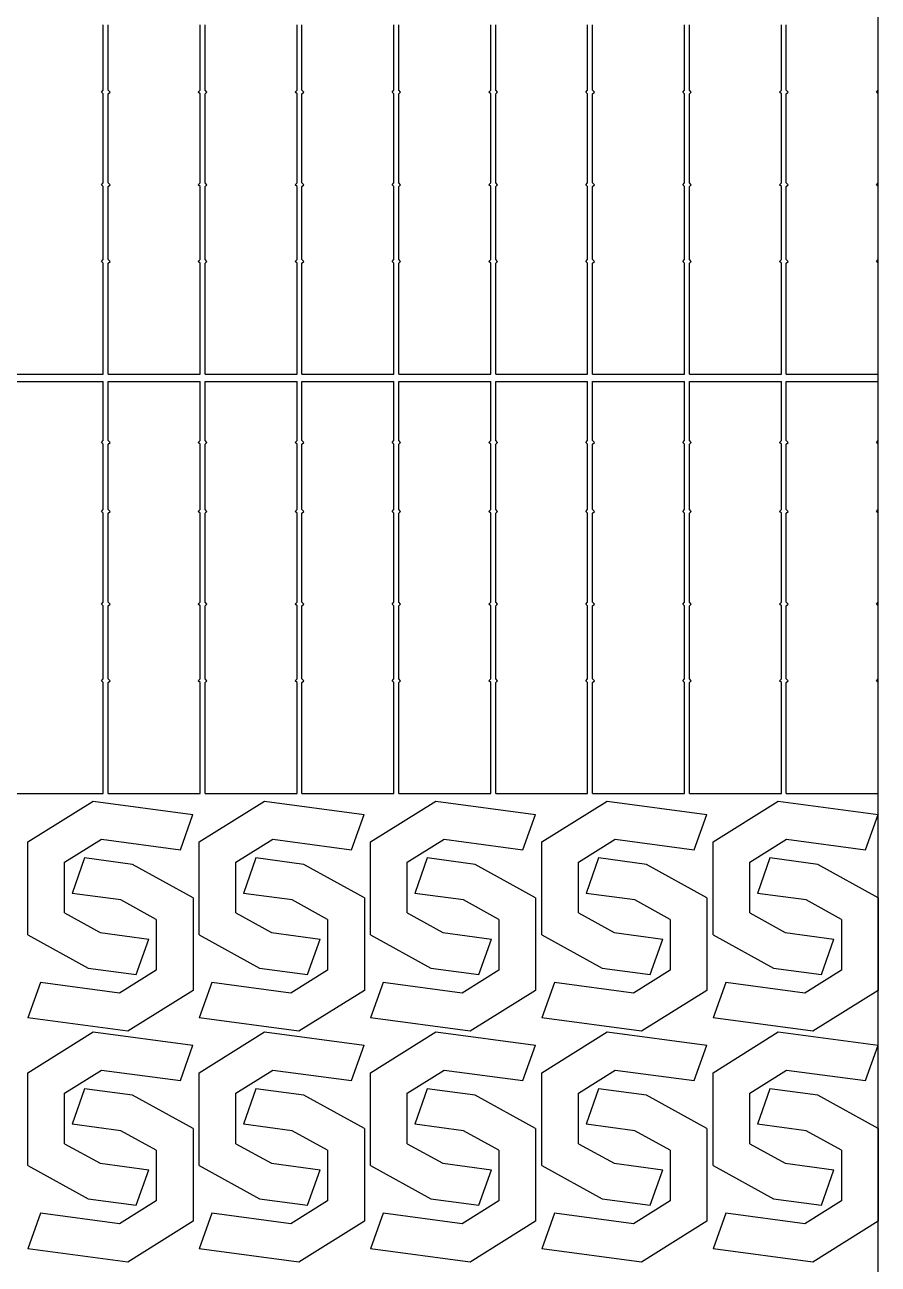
# Model space of a CAD drawing. Header units: millimetres. Extents: x 47861 to 59117, y 10924 to 15324.
# Drawn here: x 58421 to 59117, y 12038 to 13048 of the extents above; entities that cross this region are included whole.
import ezdxf

# ---------------------------------------------------------------- set-up
doc = ezdxf.new("R2010")
doc.units = ezdxf.units.MM

msp = doc.modelspace()

# ---------------------------------------------------------------- linework, layer by layer
at = {"color": 2}
for p, q in [((59117.3, 11009.5), (59117.3, 14809.5)), ((58485.3, 12995.1), (58485.3, 13048.4)), ((58489.3, 12995.1), (58489.3, 13048.4)), ((58564.3, 12995.1), (58564.3, 13048.4)), ((58568.3, 12995.1), (58568.3, 13048.4)), ((58643.3, 12995.1), (58643.3, 13048.4)), ((58647.3, 12995.1), (58647.3, 13048.4)), ((58722.3, 12995.1), (58722.3, 13048.4)), ((58726.3, 12995.1), (58726.3, 13048.4)), ((58801.3, 12995.1), (58801.3, 13048.4)), ((58805.3, 12995.1), (58805.3, 13048.4)), ((58880.3, 12995.1), (58880.3, 13048.4)), ((58884.3, 12995.1), (58884.3, 13048.4)), ((58959.3, 12995.1), (58959.3, 13048.4)), ((58963.3, 12995.1), (58963.3, 13048.4)), ((59038.3, 12995.1), (59038.3, 13048.4)), ((59042.3, 12995.1), (59042.3, 13048.4)), ((59117.3, 12995.1), (59117.3, 13048.4)), ((58483.8, 12993.6), (58485.3, 12995.1)), ((58485.3, 12992.1), (58483.8, 12993.6)), ((58485.3, 12919.5), (58485.3, 12992.1)), ((58490.8, 12993.6), (58489.3, 12995.1)), ((58489.3, 12992.1), (58490.8, 12993.6)), ((58489.3, 12919.5), (58489.3, 12992.1)), ((58562.8, 12993.6), (58564.3, 12995.1)), ((58564.3, 12992.1), (58562.8, 12993.6)), ((58564.3, 12919.5), (58564.3, 12992.1)), ((58569.8, 12993.6), (58568.3, 12995.1)), ((58568.3, 12992.1), (58569.8, 12993.6)), ((58568.3, 12919.5), (58568.3, 12992.1)), ((58641.8, 12993.6), (58643.3, 12995.1)), ((58643.3, 12992.1), (58641.8, 12993.6)), ((58643.3, 12919.5), (58643.3, 12992.1)), ((58648.8, 12993.6), (58647.3, 12995.1)), ((58647.3, 12992.1), (58648.8, 12993.6)), ((58647.3, 12919.5), (58647.3, 12992.1)), ((58720.8, 12993.6), (58722.3, 12995.1)), ((58722.3, 12992.1), (58720.8, 12993.6)), ((58722.3, 12919.5), (58722.3, 12992.1)), ((58727.8, 12993.6), (58726.3, 12995.1)), ((58726.3, 12992.1), (58727.8, 12993.6)), ((58726.3, 12919.5), (58726.3, 12992.1)), ((58799.8, 12993.6), (58801.3, 12995.1)), ((58801.3, 12992.1), (58799.8, 12993.6)), ((58801.3, 12919.5), (58801.3, 12992.1)), ((58806.8, 12993.6), (58805.3, 12995.1)), ((58805.3, 12992.1), (58806.8, 12993.6)), ((58805.3, 12919.5), (58805.3, 12992.1)), ((58878.8, 12993.6), (58880.3, 12995.1)), ((58880.3, 12992.1), (58878.8, 12993.6)), ((58880.3, 12919.5), (58880.3, 12992.1)), ((58885.8, 12993.6), (58884.3, 12995.1)), ((58884.3, 12992.1), (58885.8, 12993.6)), ((58884.3, 12919.5), (58884.3, 12992.1)), ((58957.8, 12993.6), (58959.3, 12995.1)), ((58959.3, 12992.1), (58957.8, 12993.6)), ((58959.3, 12919.5), (58959.3, 12992.1)), ((58964.8, 12993.6), (58963.3, 12995.1)), ((58963.3, 12992.1), (58964.8, 12993.6)), ((58963.3, 12919.5), (58963.3, 12992.1)), ((59036.8, 12993.6), (59038.3, 12995.1)), ((59038.3, 12992.1), (59036.8, 12993.6)), ((59038.3, 12919.5), (59038.3, 12992.1)), ((59043.8, 12993.6), (59042.3, 12995.1)), ((59042.3, 12992.1), (59043.8, 12993.6)), ((59042.3, 12919.5), (59042.3, 12992.1)), ((59115.8, 12993.6), (59117.3, 12995.1)), ((59117.3, 12992.1), (59115.8, 12993.6)), ((59117.3, 12919.5), (59117.3, 12992.1)), ((58483.8, 12918), (58485.3, 12919.5)), ((58485.3, 12916.5), (58483.8, 12918)), ((58490.8, 12918), (58489.3, 12919.5)), ((58489.3, 12916.5), (58490.8, 12918)), ((58562.8, 12918), (58564.3, 12919.5)), ((58564.3, 12916.5), (58562.8, 12918)), ((58569.8, 12918), (58568.3, 12919.5)), ((58568.3, 12916.5), (58569.8, 12918)), ((58641.8, 12918), (58643.3, 12919.5)), ((58643.3, 12916.5), (58641.8, 12918)), ((58648.8, 12918), (58647.3, 12919.5)), ((58647.3, 12916.5), (58648.8, 12918)), ((58720.8, 12918), (58722.3, 12919.5)), ((58722.3, 12916.5), (58720.8, 12918)), ((58727.8, 12918), (58726.3, 12919.5)), ((58726.3, 12916.5), (58727.8, 12918)), ((58799.8, 12918), (58801.3, 12919.5)), ((58801.3, 12916.5), (58799.8, 12918)), ((58806.8, 12918), (58805.3, 12919.5)), ((58805.3, 12916.5), (58806.8, 12918)), ((58878.8, 12918), (58880.3, 12919.5)), ((58880.3, 12916.5), (58878.8, 12918)), ((58885.8, 12918), (58884.3, 12919.5)), ((58884.3, 12916.5), (58885.8, 12918)), ((58957.8, 12918), (58959.3, 12919.5)), ((58959.3, 12916.5), (58957.8, 12918)), ((58964.8, 12918), (58963.3, 12919.5)), ((58963.3, 12916.5), (58964.8, 12918)), ((59036.8, 12918), (59038.3, 12919.5)), ((59038.3, 12916.5), (59036.8, 12918)), ((59043.8, 12918), (59042.3, 12919.5)), ((59042.3, 12916.5), (59043.8, 12918)), ((59115.8, 12918), (59117.3, 12919.5)), ((59117.3, 12916.5), (59115.8, 12918)), ((58485.3, 12857), (58485.3, 12916.5)), ((58489.3, 12857), (58489.3, 12916.5)), ((58564.3, 12857), (58564.3, 12916.5)), ((58568.3, 12857), (58568.3, 12916.5)), ((58643.3, 12857), (58643.3, 12916.5)), ((58647.3, 12857), (58647.3, 12916.5)), ((58722.3, 12857), (58722.3, 12916.5)), ((58726.3, 12857), (58726.3, 12916.5)), ((58801.3, 12857), (58801.3, 12916.5)), ((58805.3, 12857), (58805.3, 12916.5)), ((58880.3, 12857), (58880.3, 12916.5)), ((58884.3, 12857), (58884.3, 12916.5)), ((58959.3, 12857), (58959.3, 12916.5)), ((58963.3, 12857), (58963.3, 12916.5)), ((59038.3, 12857), (59038.3, 12916.5)), ((59042.3, 12857), (59042.3, 12916.5)), ((59117.3, 12857), (59117.3, 12916.5)), ((58483.8, 12855.5), (58485.3, 12857)), ((58490.8, 12855.5), (58489.3, 12857)), ((58562.8, 12855.5), (58564.3, 12857)), ((58569.8, 12855.5), (58568.3, 12857)), ((58641.8, 12855.5), (58643.3, 12857)), ((58648.8, 12855.5), (58647.3, 12857)), ((58720.8, 12855.5), (58722.3, 12857)), ((58727.8, 12855.5), (58726.3, 12857)), ((58799.8, 12855.5), (58801.3, 12857)), ((58806.8, 12855.5), (58805.3, 12857)), ((58878.8, 12855.5), (58880.3, 12857)), ((58885.8, 12855.5), (58884.3, 12857)), ((58957.8, 12855.5), (58959.3, 12857)), ((58964.8, 12855.5), (58963.3, 12857)), ((59036.8, 12855.5), (59038.3, 12857)), ((59043.8, 12855.5), (59042.3, 12857)), ((59115.8, 12855.5), (59117.3, 12857)), ((58485.3, 12854), (58483.8, 12855.5)), ((58485.3, 12763.5), (58485.3, 12854)), ((58489.3, 12854), (58490.8, 12855.5)), ((58489.3, 12763.5), (58489.3, 12854)), ((58564.3, 12854), (58562.8, 12855.5)), ((58564.3, 12763.5), (58564.3, 12854)), ((58568.3, 12854), (58569.8, 12855.5)), ((58568.3, 12763.5), (58568.3, 12854)), ((58643.3, 12854), (58641.8, 12855.5)), ((58643.3, 12763.5), (58643.3, 12854)), ((58647.3, 12854), (58648.8, 12855.5)), ((58647.3, 12763.5), (58647.3, 12854)), ((58722.3, 12854), (58720.8, 12855.5)), ((58722.3, 12763.5), (58722.3, 12854)), ((58726.3, 12854), (58727.8, 12855.5)), ((58726.3, 12763.5), (58726.3, 12854)), ((58801.3, 12854), (58799.8, 12855.5)), ((58801.3, 12763.5), (58801.3, 12854)), ((58805.3, 12854), (58806.8, 12855.5)), ((58805.3, 12763.5), (58805.3, 12854)), ((58880.3, 12854), (58878.8, 12855.5)), ((58880.3, 12763.5), (58880.3, 12854)), ((58884.3, 12854), (58885.8, 12855.5)), ((58884.3, 12763.5), (58884.3, 12854)), ((58959.3, 12854), (58957.8, 12855.5)), ((58959.3, 12763.5), (58959.3, 12854)), ((58963.3, 12854), (58964.8, 12855.5)), ((58963.3, 12763.5), (58963.3, 12854)), ((59038.3, 12854), (59036.8, 12855.5)), ((59038.3, 12763.5), (59038.3, 12854)), ((59042.3, 12854), (59043.8, 12855.5)), ((59042.3, 12763.5), (59042.3, 12854)), ((59117.3, 12854), (59115.8, 12855.5)), ((59117.3, 12763.5), (59117.3, 12854)), ((58410.3, 12763.5), (58485.3, 12763.5)), ((58410.3, 12757.5), (58485.3, 12757.5)), ((58485.3, 12709.4), (58485.3, 12757.5)), ((58489.3, 12763.5), (58564.3, 12763.5)), ((58489.3, 12709.4), (58489.3, 12757.5)), ((58489.3, 12757.5), (58564.3, 12757.5)), ((58564.3, 12709.4), (58564.3, 12757.5)), ((58568.3, 12763.5), (58643.3, 12763.5)), ((58568.3, 12709.4), (58568.3, 12757.5)), ((58568.3, 12757.5), (58643.3, 12757.5)), ((58643.3, 12709.4), (58643.3, 12757.5)), ((58647.3, 12763.5), (58722.3, 12763.5)), ((58647.3, 12709.4), (58647.3, 12757.5)), ((58647.3, 12757.5), (58722.3, 12757.5)), ((58722.3, 12709.4), (58722.3, 12757.5)), ((58726.3, 12763.5), (58801.3, 12763.5)), ((58726.3, 12709.4), (58726.3, 12757.5)), ((58726.3, 12757.5), (58801.3, 12757.5)), ((58801.3, 12709.4), (58801.3, 12757.5)), ((58805.3, 12763.5), (58880.3, 12763.5)), ((58805.3, 12709.4), (58805.3, 12757.5)), ((58805.3, 12757.5), (58880.3, 12757.5)), ((58880.3, 12709.4), (58880.3, 12757.5)), ((58884.3, 12763.5), (58959.3, 12763.5)), ((58884.3, 12709.4), (58884.3, 12757.5)), ((58884.3, 12757.5), (58959.3, 12757.5)), ((58959.3, 12709.4), (58959.3, 12757.5)), ((58963.3, 12763.5), (59038.3, 12763.5)), ((58963.3, 12709.4), (58963.3, 12757.5)), ((58963.3, 12757.5), (59038.3, 12757.5)), ((59038.3, 12709.4), (59038.3, 12757.5)), ((59042.3, 12763.5), (59117.3, 12763.5)), ((59042.3, 12709.4), (59042.3, 12757.5)), ((59042.3, 12757.5), (59117.3, 12757.5)), ((59117.3, 12709.4), (59117.3, 12757.5)), ((58483.8, 12707.9), (58485.3, 12709.4)), ((58485.3, 12706.4), (58483.8, 12707.9)), ((58485.3, 12653.1), (58485.3, 12706.4)), ((58490.8, 12707.9), (58489.3, 12709.4)), ((58489.3, 12706.4), (58490.8, 12707.9)), ((58489.3, 12653.1), (58489.3, 12706.4)), ((58562.8, 12707.9), (58564.3, 12709.4)), ((58564.3, 12706.4), (58562.8, 12707.9)), ((58564.3, 12653.1), (58564.3, 12706.4)), ((58569.8, 12707.9), (58568.3, 12709.4)), ((58568.3, 12706.4), (58569.8, 12707.9)), ((58568.3, 12653.1), (58568.3, 12706.4)), ((58641.8, 12707.9), (58643.3, 12709.4)), ((58643.3, 12706.4), (58641.8, 12707.9)), ((58643.3, 12653.1), (58643.3, 12706.4)), ((58648.8, 12707.9), (58647.3, 12709.4)), ((58647.3, 12706.4), (58648.8, 12707.9)), ((58647.3, 12653.1), (58647.3, 12706.4)), ((58720.8, 12707.9), (58722.3, 12709.4)), ((58722.3, 12706.4), (58720.8, 12707.9)), ((58722.3, 12653.1), (58722.3, 12706.4)), ((58727.8, 12707.9), (58726.3, 12709.4)), ((58726.3, 12706.4), (58727.8, 12707.9)), ((58726.3, 12653.1), (58726.3, 12706.4)), ((58799.8, 12707.9), (58801.3, 12709.4)), ((58801.3, 12706.4), (58799.8, 12707.9)), ((58801.3, 12653.1), (58801.3, 12706.4)), ((58806.8, 12707.9), (58805.3, 12709.4)), ((58805.3, 12706.4), (58806.8, 12707.9)), ((58805.3, 12653.1), (58805.3, 12706.4)), ((58878.8, 12707.9), (58880.3, 12709.4)), ((58880.3, 12706.4), (58878.8, 12707.9)), ((58880.3, 12653.1), (58880.3, 12706.4)), ((58885.8, 12707.9), (58884.3, 12709.4)), ((58884.3, 12706.4), (58885.8, 12707.9)), ((58884.3, 12653.1), (58884.3, 12706.4)), ((58957.8, 12707.9), (58959.3, 12709.4)), ((58959.3, 12706.4), (58957.8, 12707.9)), ((58959.3, 12653.1), (58959.3, 12706.4)), ((58964.8, 12707.9), (58963.3, 12709.4)), ((58963.3, 12706.4), (58964.8, 12707.9)), ((58963.3, 12653.1), (58963.3, 12706.4)), ((59036.8, 12707.9), (59038.3, 12709.4)), ((59038.3, 12706.4), (59036.8, 12707.9)), ((59038.3, 12653.1), (59038.3, 12706.4)), ((59043.8, 12707.9), (59042.3, 12709.4)), ((59042.3, 12706.4), (59043.8, 12707.9)), ((59042.3, 12653.1), (59042.3, 12706.4)), ((59115.8, 12707.9), (59117.3, 12709.4)), ((59117.3, 12706.4), (59115.8, 12707.9)), ((59117.3, 12653.1), (59117.3, 12706.4)), ((58483.8, 12651.6), (58485.3, 12653.1)), ((58485.3, 12650.1), (58483.8, 12651.6)), ((58485.3, 12577.5), (58485.3, 12650.1)), ((58490.8, 12651.6), (58489.3, 12653.1)), ((58489.3, 12650.1), (58490.8, 12651.6)), ((58489.3, 12577.5), (58489.3, 12650.1)), ((58562.8, 12651.6), (58564.3, 12653.1)), ((58564.3, 12650.1), (58562.8, 12651.6)), ((58564.3, 12577.5), (58564.3, 12650.1)), ((58569.8, 12651.6), (58568.3, 12653.1)), ((58568.3, 12650.1), (58569.8, 12651.6)), ((58568.3, 12577.5), (58568.3, 12650.1)), ((58641.8, 12651.6), (58643.3, 12653.1)), ((58643.3, 12650.1), (58641.8, 12651.6)), ((58643.3, 12577.5), (58643.3, 12650.1)), ((58648.8, 12651.6), (58647.3, 12653.1)), ((58647.3, 12650.1), (58648.8, 12651.6)), ((58647.3, 12577.5), (58647.3, 12650.1)), ((58720.8, 12651.6), (58722.3, 12653.1)), ((58722.3, 12650.1), (58720.8, 12651.6)), ((58722.3, 12577.5), (58722.3, 12650.1)), ((58727.8, 12651.6), (58726.3, 12653.1)), ((58726.3, 12650.1), (58727.8, 12651.6)), ((58726.3, 12577.5), (58726.3, 12650.1)), ((58799.8, 12651.6), (58801.3, 12653.1)), ((58801.3, 12650.1), (58799.8, 12651.6)), ((58801.3, 12577.5), (58801.3, 12650.1)), ((58806.8, 12651.6), (58805.3, 12653.1)), ((58805.3, 12650.1), (58806.8, 12651.6)), ((58805.3, 12577.5), (58805.3, 12650.1)), ((58878.8, 12651.6), (58880.3, 12653.1)), ((58880.3, 12650.1), (58878.8, 12651.6)), ((58880.3, 12577.5), (58880.3, 12650.1)), ((58885.8, 12651.6), (58884.3, 12653.1)), ((58884.3, 12650.1), (58885.8, 12651.6)), ((58884.3, 12577.5), (58884.3, 12650.1)), ((58957.8, 12651.6), (58959.3, 12653.1)), ((58959.3, 12650.1), (58957.8, 12651.6)), ((58959.3, 12577.5), (58959.3, 12650.1)), ((58964.8, 12651.6), (58963.3, 12653.1)), ((58963.3, 12650.1), (58964.8, 12651.6)), ((58963.3, 12577.5), (58963.3, 12650.1)), ((59036.8, 12651.6), (59038.3, 12653.1)), ((59038.3, 12650.1), (59036.8, 12651.6)), ((59038.3, 12577.5), (59038.3, 12650.1)), ((59043.8, 12651.6), (59042.3, 12653.1)), ((59042.3, 12650.1), (59043.8, 12651.6)), ((59042.3, 12577.5), (59042.3, 12650.1)), ((59115.8, 12651.6), (59117.3, 12653.1)), ((59117.3, 12650.1), (59115.8, 12651.6)), ((59117.3, 12577.5), (59117.3, 12650.1)), ((58483.8, 12576), (58485.3, 12577.5)), ((58485.3, 12574.5), (58483.8, 12576)), ((58485.3, 12515), (58485.3, 12574.5)), ((58490.8, 12576), (58489.3, 12577.5)), ((58489.3, 12574.5), (58490.8, 12576)), ((58489.3, 12515), (58489.3, 12574.5)), ((58562.8, 12576), (58564.3, 12577.5)), ((58564.3, 12574.5), (58562.8, 12576)), ((58564.3, 12515), (58564.3, 12574.5)), ((58569.8, 12576), (58568.3, 12577.5)), ((58568.3, 12574.5), (58569.8, 12576)), ((58568.3, 12515), (58568.3, 12574.5)), ((58641.8, 12576), (58643.3, 12577.5)), ((58643.3, 12574.5), (58641.8, 12576)), ((58643.3, 12515), (58643.3, 12574.5)), ((58648.8, 12576), (58647.3, 12577.5)), ((58647.3, 12574.5), (58648.8, 12576)), ((58647.3, 12515), (58647.3, 12574.5)), ((58720.8, 12576), (58722.3, 12577.5)), ((58722.3, 12574.5), (58720.8, 12576)), ((58722.3, 12515), (58722.3, 12574.5)), ((58727.8, 12576), (58726.3, 12577.5)), ((58726.3, 12574.5), (58727.8, 12576)), ((58726.3, 12515), (58726.3, 12574.5)), ((58799.8, 12576), (58801.3, 12577.5)), ((58801.3, 12574.5), (58799.8, 12576)), ((58801.3, 12515), (58801.3, 12574.5)), ((58806.8, 12576), (58805.3, 12577.5)), ((58805.3, 12574.5), (58806.8, 12576)), ((58805.3, 12515), (58805.3, 12574.5)), ((58878.8, 12576), (58880.3, 12577.5)), ((58880.3, 12574.5), (58878.8, 12576)), ((58880.3, 12515), (58880.3, 12574.5)), ((58885.8, 12576), (58884.3, 12577.5)), ((58884.3, 12574.5), (58885.8, 12576)), ((58884.3, 12515), (58884.3, 12574.5)), ((58957.8, 12576), (58959.3, 12577.5)), ((58959.3, 12574.5), (58957.8, 12576)), ((58959.3, 12515), (58959.3, 12574.5)), ((58964.8, 12576), (58963.3, 12577.5)), ((58963.3, 12574.5), (58964.8, 12576)), ((58963.3, 12515), (58963.3, 12574.5)), ((59036.8, 12576), (59038.3, 12577.5)), ((59038.3, 12574.5), (59036.8, 12576)), ((59038.3, 12515), (59038.3, 12574.5)), ((59043.8, 12576), (59042.3, 12577.5)), ((59042.3, 12574.5), (59043.8, 12576)), ((59042.3, 12515), (59042.3, 12574.5)), ((59115.8, 12576), (59117.3, 12577.5)), ((59117.3, 12574.5), (59115.8, 12576)), ((59117.3, 12515), (59117.3, 12574.5)), ((58483.8, 12513.5), (58485.3, 12515)), ((58485.3, 12512), (58483.8, 12513.5)), ((58490.8, 12513.5), (58489.3, 12515)), ((58489.3, 12512), (58490.8, 12513.5)), ((58562.8, 12513.5), (58564.3, 12515)), ((58564.3, 12512), (58562.8, 12513.5)), ((58569.8, 12513.5), (58568.3, 12515)), ((58568.3, 12512), (58569.8, 12513.5)), ((58641.8, 12513.5), (58643.3, 12515)), ((58643.3, 12512), (58641.8, 12513.5)), ((58648.8, 12513.5), (58647.3, 12515)), ((58647.3, 12512), (58648.8, 12513.5)), ((58720.8, 12513.5), (58722.3, 12515)), ((58722.3, 12512), (58720.8, 12513.5)), ((58727.8, 12513.5), (58726.3, 12515)), ((58726.3, 12512), (58727.8, 12513.5)), ((58799.8, 12513.5), (58801.3, 12515)), ((58801.3, 12512), (58799.8, 12513.5)), ((58806.8, 12513.5), (58805.3, 12515)), ((58805.3, 12512), (58806.8, 12513.5)), ((58878.8, 12513.5), (58880.3, 12515)), ((58880.3, 12512), (58878.8, 12513.5)), ((58885.8, 12513.5), (58884.3, 12515)), ((58884.3, 12512), (58885.8, 12513.5)), ((58957.8, 12513.5), (58959.3, 12515)), ((58959.3, 12512), (58957.8, 12513.5)), ((58964.8, 12513.5), (58963.3, 12515)), ((58963.3, 12512), (58964.8, 12513.5)), ((59036.8, 12513.5), (59038.3, 12515)), ((59038.3, 12512), (59036.8, 12513.5)), ((59043.8, 12513.5), (59042.3, 12515)), ((59042.3, 12512), (59043.8, 12513.5)), ((59115.8, 12513.5), (59117.3, 12515)), ((59117.3, 12512), (59115.8, 12513.5)), ((58485.3, 12421.5), (58485.3, 12512)), ((58489.3, 12421.5), (58489.3, 12512)), ((58564.3, 12421.5), (58564.3, 12512)), ((58568.3, 12421.5), (58568.3, 12512)), ((58643.3, 12421.5), (58643.3, 12512)), ((58647.3, 12421.5), (58647.3, 12512)), ((58722.3, 12421.5), (58722.3, 12512)), ((58726.3, 12421.5), (58726.3, 12512)), ((58801.3, 12421.5), (58801.3, 12512)), ((58805.3, 12421.5), (58805.3, 12512)), ((58880.3, 12421.5), (58880.3, 12512)), ((58884.3, 12421.5), (58884.3, 12512)), ((58959.3, 12421.5), (58959.3, 12512)), ((58963.3, 12421.5), (58963.3, 12512)), ((59038.3, 12421.5), (59038.3, 12512)), ((59042.3, 12421.5), (59042.3, 12512)), ((59117.3, 12421.5), (59117.3, 12512)), ((58410.3, 12421.5), (58485.3, 12421.5)), ((58423.8, 12382.1), (58477, 12415.4)), ((58477, 12415.4), (58558.4, 12404.5)), ((58489.3, 12421.5), (58564.3, 12421.5)), ((58563.5, 12382.1), (58616.7, 12415.4)), ((58568.3, 12421.5), (58643.3, 12421.5)), ((58616.7, 12415.4), (58698.1, 12404.5)), ((58647.3, 12421.5), (58722.3, 12421.5)), ((58703.2, 12382.1), (58756.4, 12415.4)), ((58726.3, 12421.5), (58801.3, 12421.5)), ((58756.4, 12415.4), (58837.8, 12404.5)), ((58805.3, 12421.5), (58880.3, 12421.5)), ((58842.9, 12382.1), (58896.1, 12415.4)), ((58884.3, 12421.5), (58959.3, 12421.5)), ((58896.1, 12415.4), (58977.5, 12404.5)), ((58963.3, 12421.5), (59038.3, 12421.5)), ((58982.6, 12382.1), (59035.8, 12415.4)), ((59035.8, 12415.4), (59117.2, 12404.5)), ((59042.3, 12421.5), (59117.3, 12421.5)), ((58548.2, 12375.6), (58558.4, 12404.5)), ((58687.8, 12375.6), (58698.1, 12404.5)), ((58827.5, 12375.6), (58837.8, 12404.5)), ((58967.2, 12375.6), (58977.5, 12404.5)), ((59106.9, 12375.6), (59117.2, 12404.5)), ((58423.8, 12306.4), (58423.8, 12382.1)), ((58453.8, 12365.5), (58483.8, 12384.2)), ((58483.8, 12384.2), (58548.2, 12375.6)), ((58563.5, 12306.4), (58563.5, 12382.1)), ((58593.5, 12365.5), (58623.5, 12384.2)), ((58623.5, 12384.2), (58687.8, 12375.6)), ((58703.2, 12306.4), (58703.2, 12382.1)), ((58733.2, 12365.5), (58763.2, 12384.2)), ((58763.2, 12384.2), (58827.5, 12375.6)), ((58842.9, 12306.4), (58842.9, 12382.1)), ((58872.9, 12365.5), (58902.8, 12384.2)), ((58902.8, 12384.2), (58967.2, 12375.6)), ((58982.6, 12306.4), (58982.6, 12382.1)), ((59012.6, 12365.5), (59042.5, 12384.2)), ((59042.5, 12384.2), (59106.9, 12375.6)), ((58453.8, 12324.2), (58453.8, 12365.5)), ((58470.1, 12369), (58459.9, 12340.1)), ((58509.1, 12363.8), (58470.1, 12369)), ((58558.5, 12336.6), (58509.1, 12363.8)), ((58593.5, 12324.2), (58593.5, 12365.5)), ((58609.8, 12369), (58599.6, 12340.1)), ((58648.8, 12363.8), (58609.8, 12369)), ((58698.2, 12336.6), (58648.8, 12363.8)), ((58733.2, 12324.2), (58733.2, 12365.5)), ((58749.5, 12369), (58739.3, 12340.1)), ((58788.5, 12363.8), (58749.5, 12369)), ((58837.9, 12336.6), (58788.5, 12363.8)), ((58872.9, 12324.2), (58872.9, 12365.5)), ((58889.2, 12369), (58879, 12340.1)), ((58928.2, 12363.8), (58889.2, 12369)), ((58977.6, 12336.6), (58928.2, 12363.8)), ((59012.6, 12324.2), (59012.6, 12365.5)), ((59028.9, 12369), (59018.7, 12340.1)), ((59067.9, 12363.8), (59028.9, 12369)), ((59117.3, 12336.6), (59067.9, 12363.8)), ((58499.6, 12334.8), (58459.9, 12340.1)), ((58528.5, 12318.9), (58499.6, 12334.8)), ((58558.5, 12336.6), (58558.5, 12260.9)), ((58639.3, 12334.8), (58599.6, 12340.1)), ((58668.2, 12318.9), (58639.3, 12334.8)), ((58698.2, 12336.6), (58698.2, 12260.9)), ((58779, 12334.8), (58739.3, 12340.1)), ((58807.9, 12318.9), (58779, 12334.8)), ((58837.9, 12336.6), (58837.9, 12260.9)), ((58918.7, 12334.8), (58879, 12340.1)), ((58947.6, 12318.9), (58918.7, 12334.8)), ((58977.6, 12336.6), (58977.6, 12260.9)), ((59058.4, 12334.8), (59018.7, 12340.1)), ((59087.3, 12318.9), (59058.4, 12334.8)), ((59117.3, 12336.6), (59117.3, 12260.9)), ((58453.8, 12324.2), (58482.7, 12308.2)), ((58593.5, 12324.2), (58622.4, 12308.2)), ((58733.2, 12324.2), (58762.1, 12308.2)), ((58872.9, 12324.2), (58901.8, 12308.2)), ((59012.6, 12324.2), (59041.5, 12308.2)), ((58528.5, 12318.9), (58528.5, 12277.6)), ((58668.2, 12318.9), (58668.2, 12277.6)), ((58807.9, 12318.9), (58807.9, 12277.6)), ((58947.6, 12318.9), (58947.6, 12277.6)), ((59087.3, 12318.9), (59087.3, 12277.6)), ((58423.8, 12306.4), (58473.1, 12279.2)), ((58482.7, 12308.2), (58522.4, 12302.9)), ((58512.1, 12274), (58522.4, 12302.9)), ((58563.5, 12306.4), (58612.8, 12279.2)), ((58622.4, 12308.2), (58662.1, 12302.9)), ((58651.8, 12274), (58662.1, 12302.9)), ((58703.2, 12306.4), (58752.5, 12279.2)), ((58762.1, 12308.2), (58801.8, 12302.9)), ((58791.5, 12274), (58801.8, 12302.9)), ((58842.9, 12306.4), (58892.2, 12279.2)), ((58901.8, 12308.2), (58941.5, 12302.9)), ((58931.2, 12274), (58941.5, 12302.9)), ((58982.6, 12306.4), (59031.9, 12279.2)), ((59041.5, 12308.2), (59081.2, 12302.9)), ((59070.9, 12274), (59081.2, 12302.9)), ((58473.1, 12279.2), (58512.1, 12274)), ((58528.5, 12277.6), (58498.5, 12258.8)), ((58612.8, 12279.2), (58651.8, 12274)), ((58668.2, 12277.6), (58638.2, 12258.8)), ((58752.5, 12279.2), (58791.5, 12274)), ((58807.9, 12277.6), (58777.9, 12258.8)), ((58892.2, 12279.2), (58931.2, 12274)), ((58947.6, 12277.6), (58917.6, 12258.8)), ((59031.9, 12279.2), (59070.9, 12274)), ((59087.3, 12277.6), (59057.3, 12258.8)), ((58434.1, 12267.4), (58423.9, 12238.5)), ((58498.5, 12258.8), (58434.1, 12267.4)), ((58558.5, 12260.9), (58505.3, 12227.7)), ((58573.8, 12267.4), (58563.6, 12238.5)), ((58638.2, 12258.8), (58573.8, 12267.4)), ((58698.2, 12260.9), (58644.9, 12227.7)), ((58713.5, 12267.4), (58703.3, 12238.5)), ((58777.9, 12258.8), (58713.5, 12267.4)), ((58837.9, 12260.9), (58784.6, 12227.7)), ((58853.2, 12267.4), (58843, 12238.5)), ((58917.6, 12258.8), (58853.2, 12267.4)), ((58977.6, 12260.9), (58924.3, 12227.7)), ((58992.9, 12267.4), (58982.7, 12238.5)), ((59057.3, 12258.8), (58992.9, 12267.4)), ((59117.3, 12260.9), (59064, 12227.7)), ((58505.3, 12227.7), (58423.9, 12238.5)), ((58644.9, 12227.7), (58563.6, 12238.5)), ((58784.6, 12227.7), (58703.3, 12238.5)), ((58924.3, 12227.7), (58843, 12238.5)), ((59064, 12227.7), (58982.7, 12238.5)), ((58423.8, 12193.9), (58477, 12227.1)), ((58477, 12227.1), (58558.4, 12216.3)), ((58563.5, 12193.9), (58616.7, 12227.1)), ((58616.7, 12227.1), (58698.1, 12216.3)), ((58703.2, 12193.9), (58756.4, 12227.1)), ((58756.4, 12227.1), (58837.8, 12216.3)), ((58842.9, 12193.9), (58896.1, 12227.1)), ((58896.1, 12227.1), (58977.5, 12216.3)), ((58982.6, 12193.9), (59035.8, 12227.1)), ((59035.8, 12227.1), (59117.2, 12216.3)), ((58548.2, 12187.4), (58558.4, 12216.3)), ((58687.8, 12187.4), (58698.1, 12216.3)), ((58827.5, 12187.4), (58837.8, 12216.3)), ((58967.2, 12187.4), (58977.5, 12216.3)), ((59106.9, 12187.4), (59117.2, 12216.3)), ((58423.8, 12118.2), (58423.8, 12193.9)), ((58453.8, 12177.2), (58483.8, 12196)), ((58483.8, 12196), (58548.2, 12187.4)), ((58563.5, 12118.2), (58563.5, 12193.9)), ((58593.5, 12177.2), (58623.5, 12196)), ((58623.5, 12196), (58687.8, 12187.4)), ((58703.2, 12118.2), (58703.2, 12193.9)), ((58733.2, 12177.2), (58763.2, 12196)), ((58763.2, 12196), (58827.5, 12187.4)), ((58842.9, 12118.2), (58842.9, 12193.9)), ((58872.9, 12177.2), (58902.8, 12196)), ((58902.8, 12196), (58967.2, 12187.4)), ((58982.6, 12118.2), (58982.6, 12193.9)), ((59012.6, 12177.2), (59042.5, 12196)), ((59042.5, 12196), (59106.9, 12187.4)), ((58470.1, 12180.8), (58459.9, 12151.9)), ((58509.1, 12175.6), (58470.1, 12180.8)), ((58609.8, 12180.8), (58599.6, 12151.9)), ((58648.8, 12175.6), (58609.8, 12180.8)), ((58749.5, 12180.8), (58739.3, 12151.9)), ((58788.5, 12175.6), (58749.5, 12180.8)), ((58889.2, 12180.8), (58879, 12151.9)), ((58928.2, 12175.6), (58889.2, 12180.8)), ((59028.9, 12180.8), (59018.7, 12151.9)), ((59067.9, 12175.6), (59028.9, 12180.8)), ((58453.8, 12135.9), (58453.8, 12177.2)), ((58558.5, 12148.4), (58509.1, 12175.6)), ((58593.5, 12135.9), (58593.5, 12177.2)), ((58698.2, 12148.4), (58648.8, 12175.6)), ((58733.2, 12135.9), (58733.2, 12177.2)), ((58837.9, 12148.4), (58788.5, 12175.6)), ((58872.9, 12135.9), (58872.9, 12177.2)), ((58977.6, 12148.4), (58928.2, 12175.6)), ((59012.6, 12135.9), (59012.6, 12177.2)), ((59117.3, 12148.4), (59067.9, 12175.6)), ((58499.6, 12146.6), (58459.9, 12151.9)), ((58639.3, 12146.6), (58599.6, 12151.9)), ((58779, 12146.6), (58739.3, 12151.9)), ((58918.7, 12146.6), (58879, 12151.9)), ((59058.4, 12146.6), (59018.7, 12151.9)), ((58528.5, 12130.6), (58499.6, 12146.6)), ((58558.5, 12148.4), (58558.5, 12072.7)), ((58668.2, 12130.6), (58639.3, 12146.6)), ((58698.2, 12148.4), (58698.2, 12072.7)), ((58807.9, 12130.6), (58779, 12146.6)), ((58837.9, 12148.4), (58837.9, 12072.7)), ((58947.6, 12130.6), (58918.7, 12146.6)), ((58977.6, 12148.4), (58977.6, 12072.7)), ((59087.3, 12130.6), (59058.4, 12146.6)), ((59117.3, 12148.4), (59117.3, 12072.7)), ((58453.8, 12135.9), (58482.7, 12120)), ((58528.5, 12130.6), (58528.5, 12089.3)), ((58593.5, 12135.9), (58622.4, 12120)), ((58668.2, 12130.6), (58668.2, 12089.3)), ((58733.2, 12135.9), (58762.1, 12120)), ((58807.9, 12130.6), (58807.9, 12089.3)), ((58872.9, 12135.9), (58901.8, 12120)), ((58947.6, 12130.6), (58947.6, 12089.3)), ((59012.6, 12135.9), (59041.5, 12120)), ((59087.3, 12130.6), (59087.3, 12089.3)), ((58482.7, 12120), (58522.4, 12114.7)), ((58622.4, 12120), (58662.1, 12114.7)), ((58762.1, 12120), (58801.8, 12114.7)), ((58901.8, 12120), (58941.5, 12114.7)), ((59041.5, 12120), (59081.2, 12114.7)), ((58423.8, 12118.2), (58473.1, 12091)), ((58512.1, 12085.8), (58522.4, 12114.7)), ((58563.5, 12118.2), (58612.8, 12091)), ((58651.8, 12085.8), (58662.1, 12114.7)), ((58703.2, 12118.2), (58752.5, 12091)), ((58791.5, 12085.8), (58801.8, 12114.7)), ((58842.9, 12118.2), (58892.2, 12091)), ((58931.2, 12085.8), (58941.5, 12114.7)), ((58982.6, 12118.2), (59031.9, 12091)), ((59070.9, 12085.8), (59081.2, 12114.7)), ((58473.1, 12091), (58512.1, 12085.8)), ((58528.5, 12089.3), (58498.5, 12070.6)), ((58612.8, 12091), (58651.8, 12085.8)), ((58668.2, 12089.3), (58638.2, 12070.6)), ((58752.5, 12091), (58791.5, 12085.8)), ((58807.9, 12089.3), (58777.9, 12070.6)), ((58892.2, 12091), (58931.2, 12085.8)), ((58947.6, 12089.3), (58917.6, 12070.6)), ((59031.9, 12091), (59070.9, 12085.8)), ((59087.3, 12089.3), (59057.3, 12070.6)), ((58434.1, 12079.2), (58423.9, 12050.3)), ((58498.5, 12070.6), (58434.1, 12079.2)), ((58573.8, 12079.2), (58563.6, 12050.3)), ((58638.2, 12070.6), (58573.8, 12079.2)), ((58713.5, 12079.2), (58703.3, 12050.3)), ((58777.9, 12070.6), (58713.5, 12079.2)), ((58853.2, 12079.2), (58843, 12050.3)), ((58917.6, 12070.6), (58853.2, 12079.2)), ((58992.9, 12079.2), (58982.7, 12050.3)), ((59057.3, 12070.6), (58992.9, 12079.2)), ((58558.5, 12072.7), (58505.3, 12039.4)), ((58698.2, 12072.7), (58644.9, 12039.4)), ((58837.9, 12072.7), (58784.6, 12039.4)), ((58977.6, 12072.7), (58924.3, 12039.4)), ((59117.3, 12072.7), (59064, 12039.4)), ((58505.3, 12039.4), (58423.9, 12050.3)), ((58644.9, 12039.4), (58563.6, 12050.3)), ((58784.6, 12039.4), (58703.3, 12050.3)), ((58924.3, 12039.4), (58843, 12050.3)), ((59064, 12039.4), (58982.7, 12050.3))]:
    msp.add_line(p, q, dxfattribs=at)

doc.saveas('drawing.dxf')
